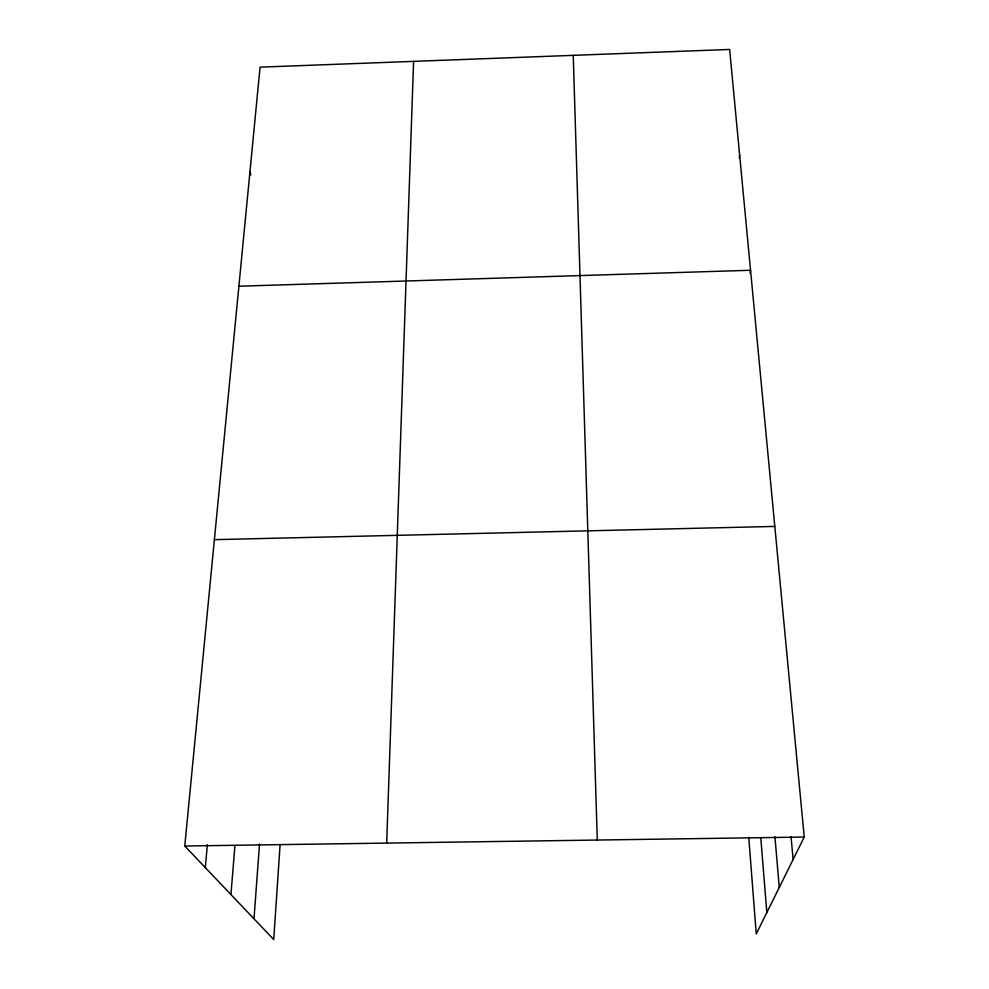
<?xml version="1.0" encoding="UTF-8"?>
<svg xmlns="http://www.w3.org/2000/svg" width="989" height="989" viewBox="0 0 989 989"><rect width="100%" height="100%" fill="white"/><g stroke="black" fill="none" stroke-linecap="round" stroke-linejoin="round"><path stroke-width="1.48" d="M386.687 843.085L413.587 61.367M280.122 844.396L273.718 939.55L184.77 846.015L260.07 67.153L729.635 49.45L804.23 837.053L756.251 933.937L748.747 837.201M254 918.818L259.514 844.013M230.944 894.563L234.925 845.595M205.304 867.6L207.356 844.73M739.24 158.055L739.636 155.088M750.07 273.248L750.552 270.269L238.893 286.217M214.39 539.66L774.807 526.42M184.77 846.015L804.23 837.053M249.933 172.024L250.823 174.905M791.027 836.509L793.116 859.478M774.931 836.793L779.27 887.442M760.764 837.596L766.846 912.526M573.237 55.347L597.282 840.044"/></g></svg>
